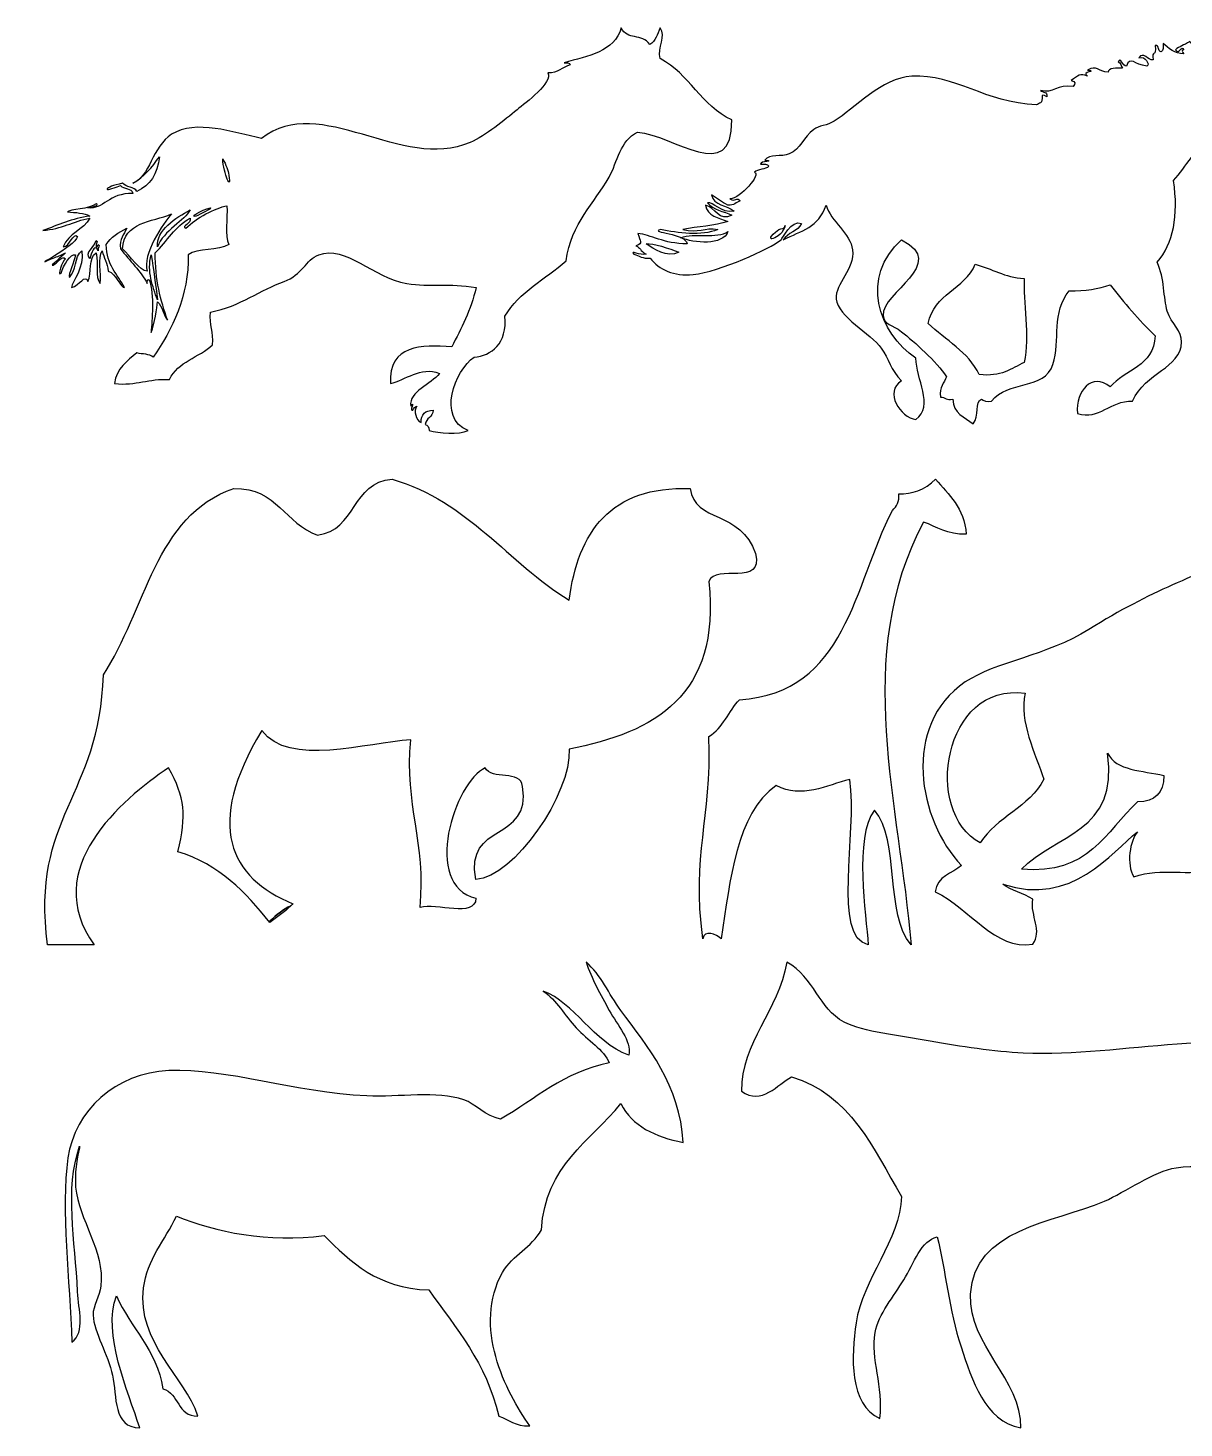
# Model space of a CAD drawing. Header units: centimetres. Extents: x -64 to 65, y -66 to 66.
# Drawn here: x -64.26 to -51.78, y -43.71 to -28.6 of the extents above; entities that cross this region are included whole.
import ezdxf

# ---------------------------------------------------------------- set-up
doc = ezdxf.new("R2010")
doc.units = ezdxf.units.CM
doc.header["$MEASUREMENT"] = 0
doc.layers.add('Layer 1', color=7, linetype='Continuous')

msp = doc.modelspace()

# ---------------------------------------------------------------- linework, layer by layer
at = {"layer": 'Layer 1'}
for points, knots in [([(-60.06275, -32.67948), (-60.08233, -32.68924), (-60.10217, -32.69885), (-60.10688, -32.72361), (-60.10688, -32.72361), (-60.15318, -32.74279), (-60.07489, -32.61137), (-60.12889, -32.67948), (-60.12889, -32.67948), (-60.15318, -32.52263), (-59.90704, -32.44554), (-59.81996, -32.32642), (-59.81996, -32.32642), (-60.02554, -32.24633), (-60.18625, -32.4013), (-60.3495, -32.4368), (-60.3495, -32.4368), (-60.36773, -32.01413), (-60.01271, -32.01537), (-59.68762, -32.03966), (-59.68762, -32.03966), (-59.5824, -31.84334), (-59.48204, -31.64223), (-59.42288, -31.39984), (-59.42288, -31.39984), (-59.71998, -31.3479), (-59.91524, -31.39973), (-60.17303, -31.35571), (-60.17303, -31.35571), (-60.53829, -31.29324), (-60.83232, -30.93714), (-61.12169, -31.04678), (-61.12169, -31.04678), (-61.2652, -31.10126), (-61.30169, -31.26562), (-61.49676, -31.33369), (-61.49676, -31.33369), (-61.7442, -31.41984), (-61.96785, -31.60293), (-62.29104, -31.66453), (-62.29104, -31.66453), (-62.30628, -31.80489), (-62.25363, -31.87728), (-62.26892, -32.01759), (-62.26892, -32.01759), (-62.4115, -32.15449), (-62.64661, -32.19883), (-62.73226, -32.39266), (-62.73226, -32.39266), (-62.95792, -32.3802), (-63.09151, -32.45994), (-63.328, -32.43679), (-63.328, -32.43679), (-63.30546, -32.26812), (-63.18867, -32.19361), (-63.08527, -32.10585), (-63.08527, -32.10585), (-63.02629, -32.12043), (-62.9474, -32.11506), (-62.90879, -32.14993), (-62.90879, -32.14993), (-62.70861, -31.86272), (-62.51837, -31.47974), (-62.53372, -31.0468), (-62.53372, -31.0468), (-62.43093, -30.96576), (-62.20683, -31.00603), (-62.09245, -30.93652), (-62.09245, -30.93652), (-62.13973, -30.83669), (-62.1029, -30.6527), (-62.11457, -30.51737), (-62.11457, -30.51737), (-62.23308, -30.53888), (-62.45244, -30.64982), (-62.55579, -30.75999), (-62.55579, -30.75999), (-62.61744, -30.73168), (-62.48623, -30.71446), (-62.51166, -30.64971), (-62.51166, -30.64971), (-62.67316, -30.73819), (-62.75944, -30.90194), (-62.88668, -31.02468), (-62.88668, -31.02468), (-62.88967, -31.31458), (-62.82845, -31.54009), (-62.75434, -31.75284), (-62.75434, -31.75284), (-62.80136, -31.69688), (-62.80726, -31.59978), (-62.86467, -31.55424), (-62.86467, -31.55424), (-62.86613, -31.61843), (-62.89377, -31.78938), (-62.93082, -31.88523), (-62.93082, -31.88523), (-62.92616, -31.74328), (-62.89206, -31.49058), (-62.95289, -31.31161), (-62.95289, -31.31161), (-62.9658, -31.30799), (-62.98075, -31.3437), (-62.97496, -31.35569), (-62.97496, -31.35569), (-63.03547, -31.22991), (-63.17057, -31.10764), (-63.26177, -30.98062), (-63.26177, -30.98062), (-63.27738, -30.86942), (-63.22214, -30.82901), (-63.19562, -30.75996), (-63.19562, -30.75996), (-63.28243, -30.80555), (-63.36673, -30.8536), (-63.41623, -30.93649), (-63.41623, -30.93649), (-63.41602, -31.15694), (-63.29468, -31.25616), (-63.21769, -31.39983), (-63.21769, -31.39983), (-63.25576, -31.40764), (-63.31294, -31.24574), (-63.39417, -31.22335), (-63.39417, -31.22335), (-63.40192, -31.13551), (-63.44222, -31.0801), (-63.46037, -31.00269), (-63.46037, -31.00269), (-63.51133, -31.07675), (-63.46812, -31.24505), (-63.48244, -31.3557), (-63.48244, -31.3557), (-63.54165, -31.27984), (-63.49165, -31.15861), (-63.52657, -31.02465), (-63.52657, -31.02465), (-63.60952, -31.07421), (-63.57184, -31.24423), (-63.61478, -31.33368), (-63.61478, -31.33368), (-63.6446, -31.24618), (-63.70347, -31.37895), (-63.79131, -31.39983), (-63.79131, -31.39983), (-63.7816, -31.32821), (-63.65008, -31.18843), (-63.68103, -31.00269), (-63.68103, -31.00269), (-63.7603, -31.06304), (-63.74056, -31.22259), (-63.81343, -31.2895), (-63.81343, -31.2895), (-63.82888, -31.25817), (-63.75969, -31.12337), (-63.74718, -31.04677), (-63.74718, -31.04677), (-63.79944, -31.02492), (-63.88132, -31.162), (-63.90159, -31.24537), (-63.90159, -31.24537), (-63.95342, -31.28387), (-63.88934, -31.11033), (-63.85746, -31.09091), (-63.85746, -31.09091), (-63.88775, -31.04093), (-63.94837, -31.14544), (-63.98991, -31.15716), (-63.98991, -31.15716), (-64.04185, -31.17965), (-63.88826, -31.06286), (-63.85746, -31.02466), (-63.85746, -31.02466), (-63.93271, -31.07112), (-63.95104, -31.06244), (-64.01198, -31.09091), (-64.01198, -31.09091), (-64.2609, -31.20733), (-63.75557, -30.96182), (-63.72512, -30.84829), (-63.72512, -30.84829), (-63.77505, -30.79987), (-63.80725, -30.95629), (-63.87958, -30.95852), (-63.87958, -30.95852), (-63.82558, -30.81403), (-63.66291, -30.77813), (-63.59272, -30.6497), (-63.59272, -30.6497), (-63.7724, -30.6833), (-63.8986, -30.77043), (-64.10014, -30.78204), (-64.10014, -30.78204), (-63.93422, -30.72743), (-63.78671, -30.6543), (-63.59272, -30.62763), (-63.59272, -30.62763), (-63.65503, -30.59429), (-63.74501, -30.58871), (-63.83545, -30.5835), (-63.83545, -30.5835), (-63.81854, -30.55548), (-63.5874, -30.5526), (-63.52658, -30.49523), (-63.52658, -30.49523), (-63.46911, -30.51285), (-63.58947, -30.53214), (-63.61479, -30.53936), (-63.61479, -30.53936), (-63.45226, -30.56468), (-63.38421, -30.37333), (-63.12944, -30.38495), (-63.12944, -30.38495), (-63.13796, -30.31994), (-63.23337, -30.3418), (-63.26178, -30.29663), (-63.26178, -30.29663), (-63.47366, -30.38876), (-63.4459, -30.31219), (-63.23971, -30.27456), (-63.23971, -30.27456), (-63.20262, -30.31838), (-63.11316, -30.3098), (-63.0853, -30.36288), (-63.0853, -30.36288), (-62.94478, -30.2974), (-62.86083, -30.1755), (-62.84262, -29.98781), (-62.84262, -29.98781), (-62.92194, -30.09965), (-63.00619, -30.20665), (-63.12943, -30.27457), (-63.12943, -30.27457), (-62.94904, -30.20919), (-62.91797, -29.87407), (-62.71022, -29.74509), (-62.71022, -29.74509), (-62.44759, -29.58211), (-62.04844, -29.72374), (-61.73949, -29.78922), (-61.73949, -29.78922), (-61.10282, -29.29368), (-60.22464, -30.1539), (-59.48913, -29.83335), (-59.48913, -29.83335), (-59.31477, -29.75744), (-59.12006, -29.59229), (-58.98171, -29.48034), (-58.98171, -29.48034), (-58.89072, -29.40681), (-58.58772, -29.1816), (-58.65072, -29.0832), (-58.65072, -29.0832), (-58.53785, -29.08579), (-58.49533, -29.01803), (-58.4081, -28.99499), (-58.4081, -28.99499), (-58.41162, -28.96914), (-58.44832, -28.97639), (-58.47425, -28.97298), (-58.47425, -28.97298), (-58.21623, -28.89995), (-57.93273, -28.85246), (-57.85645, -28.5978), (-57.85645, -28.5978), (-57.79552, -28.73395), (-57.63605, -28.65196), (-57.54758, -28.77433), (-57.54758, -28.77433), (-57.48572, -28.7407), (-57.46707, -28.66363), (-57.4373, -28.5978), (-57.4373, -28.5978), (-57.37105, -28.6872), (-57.46691, -28.80285), (-57.4373, -28.92879), (-57.4373, -28.92879), (-57.12126, -29.09069), (-56.99195, -29.43946), (-56.66509, -29.59072), (-56.66509, -29.59072), (-56.64665, -30.30541), (-57.30393, -29.74672), (-57.67995, -29.72306), (-57.67995, -29.72306), (-57.87318, -29.81371), (-57.89617, -30.04077), (-57.98882, -30.20841), (-57.98882, -30.20841), (-58.14395, -30.48911), (-58.39855, -30.70001), (-58.45211, -31.11297), (-58.45211, -31.11297), (-58.67685, -31.30754), (-58.95678, -31.44669), (-59.11404, -31.70871), (-59.11404, -31.70871), (-59.08158, -31.99846), (-59.2634, -32.14175), (-59.44503, -32.14993), (-59.44503, -32.14993), (-59.65495, -32.29519), (-59.8482, -32.80586), (-59.51118, -32.94421), (-59.51118, -32.94421), (-59.60672, -32.98768), (-59.83204, -32.97138), (-59.93044, -32.94421), (-59.93044, -32.94421), (-59.92936, -32.90648), (-59.94671, -32.88706), (-59.97447, -32.87806), (-59.97447, -32.87806), (-59.96428, -32.80736), (-59.89044, -32.80025), (-59.8862, -32.7236), (-59.8862, -32.7236), (-59.97338, -32.72463), (-60.01751, -32.76882), (-60.0186, -32.856), (-60.0186, -32.856), (-60.07121, -32.83471), (-60.10423, -32.72753), (-60.06275, -32.67948)], [0, 0, 0, 0, 0.01219512, 0.01219512, 0.01219512, 0.01219512, 0.02439024, 0.02439024, 0.02439024, 0.02439024, 0.03658537, 0.03658537, 0.03658537, 0.03658537, 0.04878049, 0.04878049, 0.04878049, 0.04878049, 0.06097561, 0.06097561, 0.06097561, 0.06097561, 0.07317073, 0.07317073, 0.07317073, 0.07317073, 0.08536585, 0.08536585, 0.08536585, 0.08536585, 0.09756098, 0.09756098, 0.09756098, 0.09756098, 0.1097561, 0.1097561, 0.1097561, 0.1097561, 0.12195122, 0.12195122, 0.12195122, 0.12195122, 0.13414634, 0.13414634, 0.13414634, 0.13414634, 0.14634146, 0.14634146, 0.14634146, 0.14634146, 0.15853659, 0.15853659, 0.15853659, 0.15853659, 0.17073171, 0.17073171, 0.17073171, 0.17073171, 0.18292683, 0.18292683, 0.18292683, 0.18292683, 0.19512195, 0.19512195, 0.19512195, 0.19512195, 0.20731707, 0.20731707, 0.20731707, 0.20731707, 0.2195122, 0.2195122, 0.2195122, 0.2195122, 0.23170732, 0.23170732, 0.23170732, 0.23170732, 0.24390244, 0.24390244, 0.24390244, 0.24390244, 0.25609756, 0.25609756, 0.25609756, 0.25609756, 0.26829268, 0.26829268, 0.26829268, 0.26829268, 0.2804878, 0.2804878, 0.2804878, 0.2804878, 0.29268293, 0.29268293, 0.29268293, 0.29268293, 0.30487805, 0.30487805, 0.30487805, 0.30487805, 0.31707317, 0.31707317, 0.31707317, 0.31707317, 0.32926829, 0.32926829, 0.32926829, 0.32926829, 0.34146341, 0.34146341, 0.34146341, 0.34146341, 0.35365854, 0.35365854, 0.35365854, 0.35365854, 0.36585366, 0.36585366, 0.36585366, 0.36585366, 0.37804878, 0.37804878, 0.37804878, 0.37804878, 0.3902439, 0.3902439, 0.3902439, 0.3902439, 0.40243902, 0.40243902, 0.40243902, 0.40243902, 0.41463415, 0.41463415, 0.41463415, 0.41463415, 0.42682927, 0.42682927, 0.42682927, 0.42682927, 0.43902439, 0.43902439, 0.43902439, 0.43902439, 0.45121951, 0.45121951, 0.45121951, 0.45121951, 0.46341463, 0.46341463, 0.46341463, 0.46341463, 0.47560976, 0.47560976, 0.47560976, 0.47560976, 0.48780488, 0.48780488, 0.48780488, 0.48780488, 0.5, 0.5, 0.5, 0.5, 0.51219512, 0.51219512, 0.51219512, 0.51219512, 0.52439024, 0.52439024, 0.52439024, 0.52439024, 0.53658537, 0.53658537, 0.53658537, 0.53658537, 0.54878049, 0.54878049, 0.54878049, 0.54878049, 0.56097561, 0.56097561, 0.56097561, 0.56097561, 0.57317073, 0.57317073, 0.57317073, 0.57317073, 0.58536585, 0.58536585, 0.58536585, 0.58536585, 0.59756098, 0.59756098, 0.59756098, 0.59756098, 0.6097561, 0.6097561, 0.6097561, 0.6097561, 0.62195122, 0.62195122, 0.62195122, 0.62195122, 0.63414634, 0.63414634, 0.63414634, 0.63414634, 0.64634146, 0.64634146, 0.64634146, 0.64634146, 0.65853659, 0.65853659, 0.65853659, 0.65853659, 0.67073171, 0.67073171, 0.67073171, 0.67073171, 0.68292683, 0.68292683, 0.68292683, 0.68292683, 0.69512195, 0.69512195, 0.69512195, 0.69512195, 0.70731707, 0.70731707, 0.70731707, 0.70731707, 0.7195122, 0.7195122, 0.7195122, 0.7195122, 0.73170732, 0.73170732, 0.73170732, 0.73170732, 0.74390244, 0.74390244, 0.74390244, 0.74390244, 0.75609756, 0.75609756, 0.75609756, 0.75609756, 0.76829268, 0.76829268, 0.76829268, 0.76829268, 0.7804878, 0.7804878, 0.7804878, 0.7804878, 0.79268293, 0.79268293, 0.79268293, 0.79268293, 0.80487805, 0.80487805, 0.80487805, 0.80487805, 0.81707317, 0.81707317, 0.81707317, 0.81707317, 0.82926829, 0.82926829, 0.82926829, 0.82926829, 0.84146341, 0.84146341, 0.84146341, 0.84146341, 0.85365854, 0.85365854, 0.85365854, 0.85365854, 0.86585366, 0.86585366, 0.86585366, 0.86585366, 0.87804878, 0.87804878, 0.87804878, 0.87804878, 0.8902439, 0.8902439, 0.8902439, 0.8902439, 0.90243902, 0.90243902, 0.90243902, 0.90243902, 0.91463415, 0.91463415, 0.91463415, 0.91463415, 0.92682927, 0.92682927, 0.92682927, 0.92682927, 0.93902439, 0.93902439, 0.93902439, 0.93902439, 0.95121951, 0.95121951, 0.95121951, 0.95121951, 0.96341463, 0.96341463, 0.96341463, 0.96341463, 0.97560976, 0.97560976, 0.97560976, 0.97560976, 1, 1, 1, 1]), ([(-50.90351, -28.8761), (-50.79268, -28.86189), (-50.7936, -28.73579), (-50.68285, -28.72164), (-50.68285, -28.72164), (-50.80001, -28.9762), (-50.84647, -29.21366), (-50.63866, -29.40559), (-50.63866, -29.40559), (-50.82339, -29.81585), (-50.15736, -30.54086), (-50.88144, -30.4866), (-50.88144, -30.4866), (-50.94499, -30.13105), (-51.29779, -30.06467), (-51.45506, -29.8027), (-51.45506, -29.8027), (-51.67215, -29.87975), (-51.75147, -30.09467), (-51.89639, -30.24397), (-51.89639, -30.24397), (-51.83789, -30.6255), (-51.89867, -30.92371), (-52.07281, -31.12641), (-52.07281, -31.12641), (-51.98801, -31.30424), (-52.00796, -31.5095), (-51.96253, -31.65595), (-51.96253, -31.65595), (-51.92073, -31.79089), (-51.8027, -31.87061), (-51.80807, -31.98694), (-51.80807, -31.98694), (-51.82183, -32.28026), (-52.19664, -32.30661), (-52.3375, -32.6267), (-52.3375, -32.6267), (-52.58203, -32.61596), (-52.69463, -32.83554), (-52.93329, -32.7591), (-52.93329, -32.7591), (-52.9534, -32.5123), (-52.77618, -32.31092), (-52.58023, -32.47229), (-52.58023, -32.47229), (-52.42116, -32.28563), (-52.10776, -32.25345), (-52.09483, -31.92074), (-52.09483, -31.92074), (-52.27067, -31.75088), (-52.42778, -31.56236), (-52.58023, -31.36919), (-52.58023, -31.36919), (-52.70564, -31.41285), (-52.84719, -31.4405), (-53.0215, -31.43534), (-53.0215, -31.43534), (-53.21359, -31.66722), (-53.11535, -31.96456), (-53.19798, -32.22957), (-53.19798, -32.22957), (-53.28572, -32.51101), (-53.68902, -32.39602), (-53.85991, -32.62671), (-53.85991, -32.62671), (-53.91103, -32.63375), (-53.94455, -32.62319), (-53.97019, -32.6047), (-53.97019, -32.6047), (-54.03975, -32.63039), (-53.99236, -32.78959), (-54.05846, -32.86944), (-54.05846, -32.86944), (-54.15302, -32.80216), (-54.27198, -32.75937), (-54.27907, -32.6047), (-54.27907, -32.6047), (-54.34651, -32.62063), (-54.35948, -32.5821), (-54.41141, -32.58263), (-54.41141, -32.58263), (-54.42702, -32.47137), (-54.37183, -32.43097), (-54.34532, -32.36191), (-54.34532, -32.36191), (-54.45219, -32.1984), (-54.69356, -31.98776), (-54.83062, -31.87656), (-54.83062, -31.87656), (-54.93114, -31.79502), (-55.0199, -31.80835), (-55.02922, -31.70003), (-55.02922, -31.70003), (-55.05057, -31.45339), (-54.31913, -31.14663), (-54.83062, -30.88379), (-54.83062, -30.88379), (-55.28171, -31.28408), (-55.08367, -31.88926), (-54.67621, -32.16334), (-54.67621, -32.16334), (-54.67642, -32.38152), (-54.47626, -32.6752), (-54.67621, -32.82522), (-54.67621, -32.82522), (-54.84417, -32.8013), (-55.02472, -32.52545), (-54.83062, -32.40607), (-54.83062, -32.40607), (-54.9546, -32.28971), (-54.96725, -32.16842), (-55.05128, -32.05306), (-55.05128, -32.05306), (-55.16198, -31.90119), (-55.52049, -31.71251), (-55.53668, -31.52363), (-55.53668, -31.52363), (-55.55078, -31.35811), (-55.33348, -31.202), (-55.36015, -30.99404), (-55.36015, -30.99404), (-55.38309, -30.81492), (-55.59367, -30.68972), (-55.64696, -30.50864), (-55.64696, -30.50864), (-55.7279, -30.75499), (-55.90757, -30.78362), (-56.11025, -30.88377), (-56.11025, -30.88377), (-56.06255, -30.80641), (-55.94772, -30.79622), (-55.91171, -30.70729), (-55.91171, -30.70729), (-56.02373, -30.66755), (-56.11406, -30.86882), (-56.13237, -30.88377), (-56.13237, -30.88377), (-56.25117, -30.98061), (-56.79346, -31.22815), (-57.08103, -31.25879), (-57.08103, -31.25879), (-57.29042, -31.28112), (-57.44896, -31.20608), (-57.54437, -31.08226), (-57.54437, -31.08226), (-57.6252, -31.08959), (-57.66695, -31.05781), (-57.72085, -31.03823), (-57.72085, -31.03823), (-57.77258, -30.98944), (-57.64748, -31.05998), (-57.58845, -31.03823), (-57.58845, -31.03823), (-57.6605, -31.00325), (-57.64658, -30.96624), (-57.69883, -30.94991), (-57.69883, -30.94991), (-57.61083, -30.91739), (-57.65795, -30.90247), (-57.67671, -30.81751), (-57.67671, -30.81751), (-57.54302, -30.82701), (-57.39818, -30.92832), (-57.14717, -30.92784), (-57.14717, -30.92784), (-57.15101, -30.81497), (-57.56503, -30.80579), (-57.43403, -30.77343), (-57.43403, -30.77343), (-57.24713, -30.8092), (-56.98847, -30.84706), (-56.81628, -30.77343), (-56.81628, -30.77343), (-56.95595, -30.74541), (-57.02572, -30.8159), (-57.1913, -30.77343), (-57.1913, -30.77343), (-57.03303, -30.74057), (-56.848, -30.7343), (-56.7059, -30.68516), (-56.7059, -30.68516), (-56.80853, -30.64801), (-56.92826, -30.62806), (-56.94868, -30.50863), (-56.94868, -30.50863), (-56.83901, -30.53194), (-56.80424, -30.69574), (-56.66187, -30.61896), (-56.66187, -30.61896), (-56.75278, -30.57747), (-56.86703, -30.55932), (-56.92656, -30.48656), (-56.92656, -30.48656), (-56.86573, -30.4633), (-56.78077, -30.60496), (-56.63975, -30.57488), (-56.63975, -30.57488), (-56.7142, -30.5095), (-56.86036, -30.51596), (-56.88248, -30.39835), (-56.88248, -30.39835), (-56.82202, -30.43354), (-56.7736, -30.48071), (-56.7059, -30.50863), (-56.7059, -30.50863), (-56.63661, -30.51927), (-56.6197, -30.47725), (-56.57356, -30.4645), (-56.57356, -30.4645), (-56.60669, -30.41717), (-56.62756, -30.48038), (-56.68384, -30.44243), (-56.68384, -30.44243), (-56.57015, -30.44042), (-56.34015, -30.16967), (-56.41915, -30.15562), (-56.41915, -30.15562), (-56.38288, -30.11842), (-56.29948, -30.12829), (-56.26469, -30.08947), (-56.26469, -30.08947), (-56.27157, -30.05955), (-56.31999, -30.07113), (-56.35296, -30.0674), (-56.35296, -30.0674), (-56.35735, -30.03081), (-56.18812, -30.04338), (-56.30883, -30.02321), (-56.30883, -30.02321), (-56.25819, -29.95603), (-56.12823, -29.99138), (-56.04409, -29.95706), (-56.04409, -29.95706), (-55.91918, -29.9061), (-55.89217, -29.77526), (-55.77929, -29.69226), (-55.77929, -29.69226), (-55.7236, -29.65128), (-55.63403, -29.65117), (-55.55873, -29.60405), (-55.55873, -29.60405), (-55.34219, -29.46856), (-55.04263, -29.13603), (-54.72032, -29.1187), (-54.72032, -29.1187), (-54.24902, -29.09338), (-53.93427, -29.40654), (-53.37452, -29.42757), (-53.37452, -29.42757), (-53.35663, -29.42334), (-53.35256, -29.4054), (-53.33039, -29.4055), (-53.33039, -29.4055), (-53.29168, -29.38148), (-53.34992, -29.28366), (-53.2643, -29.33935), (-53.2643, -29.33935), (-53.24906, -29.27998), (-53.30983, -29.29662), (-53.33039, -29.2731), (-53.33039, -29.2731), (-53.19852, -29.31181), (-53.15169, -29.20203), (-52.97738, -29.22897), (-52.97738, -29.22897), (-52.95267, -29.19725), (-52.95362, -29.17518), (-52.99945, -29.16282), (-52.99945, -29.16282), (-52.92669, -29.11678), (-52.9055, -29.07797), (-52.82292, -29.11869), (-52.82292, -29.11869), (-52.91058, -29.06522), (-52.69904, -29.06961), (-52.82292, -29.05249), (-52.82292, -29.05249), (-52.72587, -28.99465), (-52.70933, -29.06908), (-52.60236, -29.07456), (-52.60236, -29.07456), (-52.60474, -29.02892), (-52.50113, -29.02815), (-52.44795, -29.03048), (-52.44795, -29.03048), (-52.46681, -29.01265), (-52.46097, -28.97002), (-52.49198, -28.96423), (-52.49198, -28.96423), (-52.47208, -28.90454), (-52.44264, -29.01471), (-52.40371, -29.00842), (-52.40371, -29.00842), (-52.36267, -28.89499), (-52.31865, -28.99503), (-52.1831, -29.00842), (-52.1831, -29.00842), (-52.14558, -28.99747), (-52.198, -28.89298), (-52.27137, -28.9201), (-52.27137, -28.9201), (-52.22372, -28.84588), (-52.17009, -28.94915), (-52.11696, -28.94217), (-52.11696, -28.94217), (-52.13376, -28.81991), (-52.075, -28.92616), (-52.09484, -28.78771), (-52.09484, -28.78771), (-52.04404, -28.78094), (-52.07034, -28.85153), (-52.02869, -28.85396), (-52.02869, -28.85396), (-51.99871, -28.84708), (-52.01041, -28.79866), (-52.00662, -28.76564), (-52.00662, -28.76564), (-51.95365, -28.80924), (-51.87981, -28.88102), (-51.78596, -28.87602), (-51.78596, -28.87602), (-51.79961, -28.85633), (-51.81274, -28.83654), (-51.78596, -28.83189), (-51.78596, -28.83189), (-51.80596, -28.77164), (-51.8353, -28.89896), (-51.87423, -28.83189), (-51.87423, -28.83189), (-51.83475, -28.7972), (-51.78499, -28.78662), (-51.71977, -28.74357), (-51.71977, -28.74357), (-51.68929, -28.77924), (-51.65735, -28.81345), (-51.6315, -28.85395), (-51.6315, -28.85395), (-51.56908, -28.84538), (-51.71397, -28.74997), (-51.6315, -28.72155), (-51.6315, -28.72155), (-51.58022, -28.69178), (-51.51852, -28.80413), (-51.45508, -28.83188), (-51.45508, -28.83188), (-51.40677, -28.8169), (-51.49688, -28.75856), (-51.52133, -28.74356), (-51.52133, -28.74356), (-51.49487, -28.69758), (-51.44574, -28.81344), (-51.38888, -28.80976), (-51.38888, -28.80976), (-51.34252, -28.80367), (-51.42097, -28.75089), (-51.36687, -28.72155), (-51.36687, -28.72155), (-51.328, -28.7415), (-51.33028, -28.80272), (-51.2786, -28.80976), (-51.2786, -28.80976), (-51.26206, -28.74192), (-51.33916, -28.76737), (-51.32263, -28.69948), (-51.32263, -28.69948), (-51.27606, -28.71906), (-51.25741, -28.76666), (-51.19029, -28.76563), (-51.19029, -28.76563), (-51.32332, -28.60588), (-51.01812, -28.87371), (-50.90351, -28.8761)], [0, 0, 0, 0, 0.0106383, 0.0106383, 0.0106383, 0.0106383, 0.0212766, 0.0212766, 0.0212766, 0.0212766, 0.03191489, 0.03191489, 0.03191489, 0.03191489, 0.04255319, 0.04255319, 0.04255319, 0.04255319, 0.05319149, 0.05319149, 0.05319149, 0.05319149, 0.06382979, 0.06382979, 0.06382979, 0.06382979, 0.07446809, 0.07446809, 0.07446809, 0.07446809, 0.08510638, 0.08510638, 0.08510638, 0.08510638, 0.09574468, 0.09574468, 0.09574468, 0.09574468, 0.10638298, 0.10638298, 0.10638298, 0.10638298, 0.11702128, 0.11702128, 0.11702128, 0.11702128, 0.12765957, 0.12765957, 0.12765957, 0.12765957, 0.13829787, 0.13829787, 0.13829787, 0.13829787, 0.14893617, 0.14893617, 0.14893617, 0.14893617, 0.15957447, 0.15957447, 0.15957447, 0.15957447, 0.17021277, 0.17021277, 0.17021277, 0.17021277, 0.18085106, 0.18085106, 0.18085106, 0.18085106, 0.19148936, 0.19148936, 0.19148936, 0.19148936, 0.20212766, 0.20212766, 0.20212766, 0.20212766, 0.21276596, 0.21276596, 0.21276596, 0.21276596, 0.22340426, 0.22340426, 0.22340426, 0.22340426, 0.23404255, 0.23404255, 0.23404255, 0.23404255, 0.24468085, 0.24468085, 0.24468085, 0.24468085, 0.25531915, 0.25531915, 0.25531915, 0.25531915, 0.26595745, 0.26595745, 0.26595745, 0.26595745, 0.27659574, 0.27659574, 0.27659574, 0.27659574, 0.28723404, 0.28723404, 0.28723404, 0.28723404, 0.29787234, 0.29787234, 0.29787234, 0.29787234, 0.30851064, 0.30851064, 0.30851064, 0.30851064, 0.31914894, 0.31914894, 0.31914894, 0.31914894, 0.32978723, 0.32978723, 0.32978723, 0.32978723, 0.34042553, 0.34042553, 0.34042553, 0.34042553, 0.35106383, 0.35106383, 0.35106383, 0.35106383, 0.36170213, 0.36170213, 0.36170213, 0.36170213, 0.37234043, 0.37234043, 0.37234043, 0.37234043, 0.38297872, 0.38297872, 0.38297872, 0.38297872, 0.39361702, 0.39361702, 0.39361702, 0.39361702, 0.40425532, 0.40425532, 0.40425532, 0.40425532, 0.41489362, 0.41489362, 0.41489362, 0.41489362, 0.42553191, 0.42553191, 0.42553191, 0.42553191, 0.43617021, 0.43617021, 0.43617021, 0.43617021, 0.44680851, 0.44680851, 0.44680851, 0.44680851, 0.45744681, 0.45744681, 0.45744681, 0.45744681, 0.46808511, 0.46808511, 0.46808511, 0.46808511, 0.4787234, 0.4787234, 0.4787234, 0.4787234, 0.4893617, 0.4893617, 0.4893617, 0.4893617, 0.5, 0.5, 0.5, 0.5, 0.5106383, 0.5106383, 0.5106383, 0.5106383, 0.5212766, 0.5212766, 0.5212766, 0.5212766, 0.53191489, 0.53191489, 0.53191489, 0.53191489, 0.54255319, 0.54255319, 0.54255319, 0.54255319, 0.55319149, 0.55319149, 0.55319149, 0.55319149, 0.56382979, 0.56382979, 0.56382979, 0.56382979, 0.57446809, 0.57446809, 0.57446809, 0.57446809, 0.58510638, 0.58510638, 0.58510638, 0.58510638, 0.59574468, 0.59574468, 0.59574468, 0.59574468, 0.60638298, 0.60638298, 0.60638298, 0.60638298, 0.61702128, 0.61702128, 0.61702128, 0.61702128, 0.62765957, 0.62765957, 0.62765957, 0.62765957, 0.63829787, 0.63829787, 0.63829787, 0.63829787, 0.64893617, 0.64893617, 0.64893617, 0.64893617, 0.65957447, 0.65957447, 0.65957447, 0.65957447, 0.67021277, 0.67021277, 0.67021277, 0.67021277, 0.68085106, 0.68085106, 0.68085106, 0.68085106, 0.69148936, 0.69148936, 0.69148936, 0.69148936, 0.70212766, 0.70212766, 0.70212766, 0.70212766, 0.71276596, 0.71276596, 0.71276596, 0.71276596, 0.72340426, 0.72340426, 0.72340426, 0.72340426, 0.73404255, 0.73404255, 0.73404255, 0.73404255, 0.74468085, 0.74468085, 0.74468085, 0.74468085, 0.75531915, 0.75531915, 0.75531915, 0.75531915, 0.76595745, 0.76595745, 0.76595745, 0.76595745, 0.77659574, 0.77659574, 0.77659574, 0.77659574, 0.78723404, 0.78723404, 0.78723404, 0.78723404, 0.79787234, 0.79787234, 0.79787234, 0.79787234, 0.80851064, 0.80851064, 0.80851064, 0.80851064, 0.81914894, 0.81914894, 0.81914894, 0.81914894, 0.82978723, 0.82978723, 0.82978723, 0.82978723, 0.84042553, 0.84042553, 0.84042553, 0.84042553, 0.85106383, 0.85106383, 0.85106383, 0.85106383, 0.86170213, 0.86170213, 0.86170213, 0.86170213, 0.87234043, 0.87234043, 0.87234043, 0.87234043, 0.88297872, 0.88297872, 0.88297872, 0.88297872, 0.89361702, 0.89361702, 0.89361702, 0.89361702, 0.90425532, 0.90425532, 0.90425532, 0.90425532, 0.91489362, 0.91489362, 0.91489362, 0.91489362, 0.92553191, 0.92553191, 0.92553191, 0.92553191, 0.93617021, 0.93617021, 0.93617021, 0.93617021, 0.94680851, 0.94680851, 0.94680851, 0.94680851, 0.95744681, 0.95744681, 0.95744681, 0.95744681, 0.96808511, 0.96808511, 0.96808511, 0.96808511, 0.9787234, 0.9787234, 0.9787234, 0.9787234, 1, 1, 1, 1]), ([(-62.09244, -30.18644), (-62.10096, -30.13286), (-62.12189, -30.07741), (-62.15859, -30.00996), (-62.15859, -30.00996), (-62.15145, -30.16763), (-62.06186, -30.37803), (-62.09244, -30.18644)], [0, 0, 0, 0, 0.33333333, 0.33333333, 0.33333333, 0.33333333, 1, 1, 1, 1]), ([(-62.71017, -30.6056), (-62.92557, -30.69175), (-63.22796, -30.69088), (-63.23965, -30.98067), (-63.23965, -30.98067), (-63.16197, -31.05777), (-63.05195, -31.21906), (-62.97491, -31.2234), (-62.97491, -31.2234), (-63.02944, -31.04563), (-62.80378, -30.70291), (-62.71017, -30.6056)], [0, 0, 0, 0, 0.25, 0.25, 0.25, 0.25, 0.5, 0.5, 0.5, 0.5, 1, 1, 1, 1]), ([(-62.86463, -30.95855), (-62.7987, -30.78895), (-62.5648, -30.67034), (-62.51162, -30.56141), (-62.51162, -30.56141), (-62.66363, -30.64502), (-62.87834, -30.78284), (-62.86463, -30.95855)], [0, 0, 0, 0, 0.33333333, 0.33333333, 0.33333333, 0.33333333, 1, 1, 1, 1]), ([(-62.4455, -30.62766), (-62.41087, -30.61573), (-62.26484, -30.54006), (-62.29104, -30.53939), (-62.29104, -30.53939), (-62.39314, -30.55625), (-62.52668, -30.65563), (-62.4455, -30.62766)], [0, 0, 0, 0, 0.33333333, 0.33333333, 0.33333333, 0.33333333, 1, 1, 1, 1]), ([(-56.70584, -30.79552), (-56.81927, -30.87339), (-57.07657, -30.80724), (-57.21336, -30.86172), (-57.21336, -30.86172), (-57.07573, -30.92088), (-56.75844, -30.94797), (-56.70584, -30.79552)], [0, 0, 0, 0, 0.33333333, 0.33333333, 0.33333333, 0.33333333, 1, 1, 1, 1]), ([(-56.15435, -30.77345), (-56.37848, -30.9386), (-56.11765, -30.88098), (-56.0881, -30.72932), (-56.0881, -30.72932), (-56.0868, -30.77117), (-56.13038, -30.75578), (-56.15435, -30.77345)], [0, 0, 0, 0, 0.33333333, 0.33333333, 0.33333333, 0.33333333, 1, 1, 1, 1]), ([(-63.59266, -31.09095), (-63.57559, -31.0298), (-63.54657, -30.91431), (-63.50445, -31.00274), (-63.50445, -31.00274), (-63.51313, -30.9648), (-63.47169, -30.94615), (-63.50445, -30.93654), (-63.50445, -30.93654), (-63.50569, -30.95003), (-63.50776, -30.96263), (-63.52652, -30.95855), (-63.52652, -30.95855), (-63.5352, -30.92061), (-63.49376, -30.90206), (-63.52652, -30.8924), (-63.52652, -30.8924), (-63.53535, -30.95813), (-63.6588, -31.02335), (-63.59266, -31.09095)], [0, 0, 0, 0, 0.16666667, 0.16666667, 0.16666667, 0.16666667, 0.33333333, 0.33333333, 0.33333333, 0.33333333, 0.5, 0.5, 0.5, 0.5, 0.66666667, 0.66666667, 0.66666667, 0.66666667, 1, 1, 1, 1]), ([(-57.23538, -31.01613), (-57.33433, -30.98218), (-57.51475, -30.91366), (-57.58839, -30.92786), (-57.58839, -30.92786), (-57.50827, -30.98057), (-57.36291, -31.08418), (-57.23538, -31.01613)], [0, 0, 0, 0, 0.33333333, 0.33333333, 0.33333333, 0.33333333, 1, 1, 1, 1]), ([(-62.86463, -31.53222), (-62.88349, -31.36723), (-62.90411, -31.20403), (-62.93078, -31.04682), (-62.93078, -31.04682), (-62.98152, -31.22835), (-62.91202, -31.38607), (-62.86463, -31.53222)], [0, 0, 0, 0, 0.33333333, 0.33333333, 0.33333333, 0.33333333, 1, 1, 1, 1]), ([(-54.03633, -31.14847), (-54.14851, -31.41874), (-54.48271, -31.4669), (-54.5438, -31.78834), (-54.5438, -31.78834), (-54.35507, -31.96736), (-54.11229, -32.09224), (-53.99225, -32.33989), (-53.99225, -32.33989), (-53.75928, -32.3669), (-53.64617, -32.27411), (-53.50685, -32.20749), (-53.50685, -32.20749), (-53.44401, -31.93092), (-53.52479, -31.53751), (-53.50685, -31.30293), (-53.50685, -31.30293), (-53.72198, -31.29005), (-53.85475, -31.19488), (-54.03633, -31.14847)], [0, 0, 0, 0, 0.16666667, 0.16666667, 0.16666667, 0.16666667, 0.33333333, 0.33333333, 0.33333333, 0.33333333, 0.5, 0.5, 0.5, 0.5, 0.66666667, 0.66666667, 0.66666667, 0.66666667, 1, 1, 1, 1]), ([(-56.40885, -34.27209), (-56.5626, -33.80002), (-57.06597, -33.94118), (-57.11264, -33.5683), (-57.11264, -33.5683), (-57.97621, -33.54264), (-58.32142, -34.03521), (-58.41968, -34.77483), (-58.41968, -34.77483), (-59.08384, -34.36652), (-59.5023, -33.71253), (-60.33, -33.46779), (-60.33, -33.46779), (-60.76527, -33.50168), (-60.71664, -34.01955), (-61.13433, -34.07101), (-61.13433, -34.07101), (-61.48713, -33.95465), (-61.56438, -33.56269), (-62.03921, -33.56833), (-62.03921, -33.56833), (-62.8894, -33.85763), (-62.99282, -34.89371), (-63.44682, -35.57919), (-63.44682, -35.57919), (-63.48799, -36.90742), (-64.23091, -37.102), (-64.05007, -38.49487), (-64.05007, -38.49487), (-63.88251, -38.49487), (-63.71495, -38.49487), (-63.54736, -38.49487), (-63.54736, -38.49487), (-64.13508, -37.68001), (-63.25838, -36.93086), (-62.74303, -36.58455), (-62.74303, -36.58455), (-62.56407, -36.9065), (-62.54798, -37.09192), (-62.64249, -37.48945), (-62.64249, -37.48945), (-62.19505, -37.62719), (-61.91277, -37.93003), (-61.65025, -38.25277), (-61.65025, -38.25277), (-61.57233, -38.19911), (-61.4965, -38.1412), (-61.42498, -38.07478), (-61.42498, -38.07478), (-61.50478, -38.11418), (-61.57772, -38.16656), (-61.65054, -38.23938), (-61.65054, -38.23938), (-61.57773, -38.16657), (-61.50475, -38.11421), (-61.42498, -38.07478), (-61.42498, -38.07478), (-61.41702, -38.06745), (-61.40921, -38.05996), (-61.40141, -38.0524), (-61.40141, -38.0524), (-62.08277, -37.76911), (-62.3583, -37.20682), (-61.73756, -36.18238), (-61.73756, -36.18238), (-61.44956, -36.57981), (-60.6016, -36.3106), (-60.12895, -36.28295), (-60.12895, -36.28295), (-60.19846, -36.98923), (-59.95882, -37.38639), (-60.02838, -38.0927), (-60.02838, -38.0927), (-59.85164, -38.03484), (-59.43767, -38.2142), (-59.42516, -37.99213), (-59.42516, -37.99213), (-60.015, -37.85296), (-59.6558, -36.73195), (-59.32459, -36.58452), (-59.32459, -36.58452), (-59.26289, -36.72393), (-58.93753, -36.59965), (-58.9224, -36.78566), (-58.9224, -36.78566), (-58.82014, -37.39063), (-59.55362, -37.15986), (-59.42516, -37.79105), (-59.42516, -37.79105), (-59.02043, -37.77076), (-58.39069, -36.86075), (-58.41969, -36.38349), (-58.41969, -36.38349), (-57.49608, -36.20114), (-56.78274, -35.80855), (-56.91156, -34.57371), (-56.91156, -34.57371), (-56.84285, -34.37435), (-56.31259, -34.6365), (-56.40885, -34.27209)], [0, 0, 0, 0, 0.03846154, 0.03846154, 0.03846154, 0.03846154, 0.07692308, 0.07692308, 0.07692308, 0.07692308, 0.11538462, 0.11538462, 0.11538462, 0.11538462, 0.15384615, 0.15384615, 0.15384615, 0.15384615, 0.19230769, 0.19230769, 0.19230769, 0.19230769, 0.23076923, 0.23076923, 0.23076923, 0.23076923, 0.26923077, 0.26923077, 0.26923077, 0.26923077, 0.30769231, 0.30769231, 0.30769231, 0.30769231, 0.34615385, 0.34615385, 0.34615385, 0.34615385, 0.38461538, 0.38461538, 0.38461538, 0.38461538, 0.42307692, 0.42307692, 0.42307692, 0.42307692, 0.46153846, 0.46153846, 0.46153846, 0.46153846, 0.5, 0.5, 0.5, 0.5, 0.53846154, 0.53846154, 0.53846154, 0.53846154, 0.57692308, 0.57692308, 0.57692308, 0.57692308, 0.61538462, 0.61538462, 0.61538462, 0.61538462, 0.65384615, 0.65384615, 0.65384615, 0.65384615, 0.69230769, 0.69230769, 0.69230769, 0.69230769, 0.73076923, 0.73076923, 0.73076923, 0.73076923, 0.76923077, 0.76923077, 0.76923077, 0.76923077, 0.80769231, 0.80769231, 0.80769231, 0.80769231, 0.84615385, 0.84615385, 0.84615385, 0.84615385, 0.88461538, 0.88461538, 0.88461538, 0.88461538, 0.92307692, 0.92307692, 0.92307692, 0.92307692, 1, 1, 1, 1]), ([(-54.92999, -33.80502), (-55.34935, -34.61711), (-55.42201, -35.7759), (-56.58033, -35.84903), (-56.58033, -35.84903), (-56.69841, -35.97352), (-56.75924, -36.15521), (-56.91106, -36.24591), (-56.91106, -36.24591), (-56.87886, -37.17073), (-57.09926, -37.49824), (-56.97721, -38.42872), (-56.97721, -38.42872), (-56.95996, -38.3258), (-56.83217, -38.38287), (-56.77877, -38.42872), (-56.77877, -38.42872), (-56.67603, -37.78184), (-56.62285, -37.08535), (-56.18351, -36.77507), (-56.18351, -36.77507), (-55.91041, -36.92096), (-55.64085, -36.77316), (-55.38976, -36.70892), (-55.38976, -36.70892), (-55.30295, -37.29524), (-55.58473, -38.41207), (-55.19127, -38.49486), (-55.19127, -38.49486), (-55.21199, -38.17757), (-55.34822, -37.33276), (-55.12518, -37.03965), (-55.12518, -37.03965), (-54.84173, -37.37363), (-55.01562, -38.16487), (-54.72825, -38.49486), (-54.72825, -38.49486), (-54.85528, -36.9806), (-55.36433, -35.38048), (-54.59601, -33.9308), (-54.59601, -33.9308), (-54.44898, -33.98221), (-54.33804, -34.06976), (-54.13294, -34.06309), (-54.13294, -34.06309), (-54.15315, -33.77461), (-54.32415, -33.63693), (-54.46367, -33.46778), (-54.46367, -33.46778), (-54.57958, -33.5851), (-54.72442, -33.63367), (-54.86205, -33.62513), (-54.86205, -33.62513), (-54.85257, -33.70858), (-54.88276, -33.76306), (-54.92999, -33.80502)], [0, 0, 0, 0, 0.06666667, 0.06666667, 0.06666667, 0.06666667, 0.13333333, 0.13333333, 0.13333333, 0.13333333, 0.2, 0.2, 0.2, 0.2, 0.26666667, 0.26666667, 0.26666667, 0.26666667, 0.33333333, 0.33333333, 0.33333333, 0.33333333, 0.4, 0.4, 0.4, 0.4, 0.46666667, 0.46666667, 0.46666667, 0.46666667, 0.53333333, 0.53333333, 0.53333333, 0.53333333, 0.6, 0.6, 0.6, 0.6, 0.66666667, 0.66666667, 0.66666667, 0.66666667, 0.73333333, 0.73333333, 0.73333333, 0.73333333, 0.8, 0.8, 0.8, 0.8, 0.86666667, 0.86666667, 0.86666667, 0.86666667, 1, 1, 1, 1]), ([(-49.73701, -33.87847), (-49.85173, -34.18181), (-49.72791, -34.55514), (-50.06046, -34.68706), (-50.06046, -34.68706), (-49.8372, -35.63625), (-49.76114, -36.73261), (-49.21146, -37.35538), (-49.21146, -37.35538), (-48.9232, -37.45793), (-48.52923, -37.45478), (-48.4837, -37.80012), (-48.4837, -37.80012), (-48.63036, -38.10196), (-48.9414, -37.8288), (-49.17101, -37.75969), (-49.17101, -37.75969), (-49.28698, -37.83951), (-48.96781, -37.82279), (-49.04972, -38.00226), (-49.04972, -38.00226), (-49.2462, -38.09039), (-49.42024, -37.84393), (-49.57531, -37.75969), (-49.57531, -37.75969), (-49.72327, -36.88342), (-50.57493, -36.71091), (-50.58604, -35.69782), (-50.58604, -35.69782), (-50.74201, -35.70354), (-50.77286, -35.83442), (-50.9499, -35.81908), (-50.9499, -35.81908), (-50.75493, -36.47313), (-50.57194, -37.13919), (-49.85828, -37.27453), (-49.85828, -37.27453), (-49.79343, -37.42413), (-49.79936, -37.69755), (-49.89873, -37.80012), (-49.89873, -37.80012), (-50.52169, -37.61451), (-50.88957, -37.1738), (-51.19244, -36.66813), (-51.19244, -36.66813), (-51.44276, -36.78164), (-51.55124, -37.03701), (-51.67758, -37.27453), (-51.67758, -37.27453), (-51.31248, -37.16613), (-50.92958, -37.31308), (-51.07115, -37.67881), (-51.07115, -37.67881), (-51.2902, -37.65529), (-51.31547, -37.43801), (-51.63717, -37.51712), (-51.63717, -37.51712), (-51.60788, -37.60912), (-51.40664, -37.52916), (-51.435, -37.67881), (-51.435, -37.67881), (-51.74319, -37.76049), (-52.01438, -37.65664), (-52.32445, -37.75969), (-52.32445, -37.75969), (-52.40925, -37.63536), (-52.36501, -37.36051), (-52.284, -37.27452), (-52.284, -37.27452), (-52.56456, -37.49315), (-52.98769, -38.0879), (-53.73947, -37.84057), (-53.73947, -37.84057), (-53.64851, -37.91135), (-53.51209, -37.93664), (-53.41602, -38.00226), (-53.41602, -38.00226), (-53.44187, -38.184), (-53.30564, -38.34749), (-53.41602, -38.4874), (-53.41602, -38.4874), (-53.82456, -38.55831), (-54.08626, -38.10651), (-54.46718, -37.92138), (-54.46718, -37.92138), (-54.44884, -37.75107), (-54.28372, -37.72752), (-54.18421, -37.63841), (-54.18421, -37.63841), (-54.64924, -37.15002), (-54.84046, -36.12978), (-54.14381, -35.6574), (-54.14381, -35.6574), (-53.82348, -35.44018), (-53.26076, -35.37546), (-52.80962, -35.09138), (-52.80962, -35.09138), (-52.12419, -34.65982), (-51.66643, -34.52171), (-51.07118, -34.24236), (-51.07118, -34.24236), (-51.03522, -34.0177), (-51.14881, -33.94267), (-51.15201, -33.75719), (-51.15201, -33.75719), (-50.91502, -33.85935), (-50.77466, -33.5083), (-50.50518, -33.47422), (-50.50518, -33.47422), (-50.15307, -33.42963), (-49.93479, -33.62248), (-49.73701, -33.87847)], [0, 0, 0, 0, 0.03448276, 0.03448276, 0.03448276, 0.03448276, 0.06896552, 0.06896552, 0.06896552, 0.06896552, 0.10344828, 0.10344828, 0.10344828, 0.10344828, 0.13793103, 0.13793103, 0.13793103, 0.13793103, 0.17241379, 0.17241379, 0.17241379, 0.17241379, 0.20689655, 0.20689655, 0.20689655, 0.20689655, 0.24137931, 0.24137931, 0.24137931, 0.24137931, 0.27586207, 0.27586207, 0.27586207, 0.27586207, 0.31034483, 0.31034483, 0.31034483, 0.31034483, 0.34482759, 0.34482759, 0.34482759, 0.34482759, 0.37931034, 0.37931034, 0.37931034, 0.37931034, 0.4137931, 0.4137931, 0.4137931, 0.4137931, 0.44827586, 0.44827586, 0.44827586, 0.44827586, 0.48275862, 0.48275862, 0.48275862, 0.48275862, 0.51724138, 0.51724138, 0.51724138, 0.51724138, 0.55172414, 0.55172414, 0.55172414, 0.55172414, 0.5862069, 0.5862069, 0.5862069, 0.5862069, 0.62068966, 0.62068966, 0.62068966, 0.62068966, 0.65517241, 0.65517241, 0.65517241, 0.65517241, 0.68965517, 0.68965517, 0.68965517, 0.68965517, 0.72413793, 0.72413793, 0.72413793, 0.72413793, 0.75862069, 0.75862069, 0.75862069, 0.75862069, 0.79310345, 0.79310345, 0.79310345, 0.79310345, 0.82758621, 0.82758621, 0.82758621, 0.82758621, 0.86206897, 0.86206897, 0.86206897, 0.86206897, 0.89655172, 0.89655172, 0.89655172, 0.89655172, 0.93103448, 0.93103448, 0.93103448, 0.93103448, 1, 1, 1, 1]), ([(-53.98209, -37.39581), (-53.80609, -37.11358), (-53.45173, -37.00978), (-53.29478, -36.70848), (-53.29478, -36.70848), (-53.38207, -36.43162), (-53.5696, -36.08589), (-53.49695, -35.7786), (-53.49695, -35.7786), (-54.38407, -35.6594), (-54.60204, -37.06175), (-53.98209, -37.39581)], [0, 0, 0, 0, 0.25, 0.25, 0.25, 0.25, 0.5, 0.5, 0.5, 0.5, 1, 1, 1, 1]), ([(-53.53735, -37.67878), (-52.80943, -37.74643), (-52.62697, -37.26849), (-52.28405, -36.95107), (-52.28405, -36.95107), (-52.09538, -36.9511), (-52.00103, -36.85677), (-52.00108, -36.6681), (-52.00108, -36.6681), (-52.22674, -36.61071), (-52.51739, -36.61833), (-52.60751, -36.4255), (-52.60751, -36.4255), (-52.47955, -37.28117), (-53.18337, -37.30506), (-53.53735, -37.67878)], [0, 0, 0, 0, 0.2, 0.2, 0.2, 0.2, 0.4, 0.4, 0.4, 0.4, 0.6, 0.6, 0.6, 0.6, 1, 1, 1, 1]), ([(-63.7046, -40.67032), (-63.86769, -41.13453), (-63.75027, -41.67923), (-63.72556, -42.24128), (-63.72556, -42.24128), (-63.71715, -42.43284), (-63.63682, -42.66943), (-63.78843, -42.78585), (-63.78843, -42.78585), (-63.80626, -42.11344), (-63.91085, -41.35019), (-63.83029, -40.79597), (-63.83029, -40.79597), (-63.75586, -40.28413), (-63.31512, -39.87861), (-62.74108, -39.85342), (-62.74108, -39.85342), (-62.12108, -39.82619), (-61.38043, -40.09041), (-60.60457, -40.12565), (-60.60457, -40.12565), (-60.25617, -40.14155), (-59.84487, -40.07019), (-59.55727, -40.16759), (-59.55727, -40.16759), (-59.43186, -40.21003), (-59.32348, -40.34502), (-59.15926, -40.37706), (-59.15926, -40.37706), (-58.78263, -40.16026), (-58.48201, -39.86734), (-57.98628, -39.76966), (-57.98628, -39.76966), (-58.04536, -39.62723), (-58.21919, -39.52606), (-58.34236, -39.3926), (-58.34236, -39.3926), (-58.466, -39.25864), (-58.55768, -39.09198), (-58.69844, -38.99461), (-58.69844, -38.99461), (-58.3662, -39.11629), (-58.15975, -39.54505), (-57.77679, -39.68586), (-57.77679, -39.68586), (-57.74456, -39.52928), (-57.89625, -39.3663), (-57.98626, -39.20405), (-57.98626, -39.20405), (-58.07992, -39.03535), (-58.17803, -38.85663), (-58.23761, -38.68039), (-58.23761, -38.68039), (-58.07526, -38.81893), (-57.99533, -39.0231), (-57.86055, -39.20405), (-57.86055, -39.20405), (-57.57406, -39.58886), (-57.21827, -40.01317), (-57.19031, -40.62843), (-57.19031, -40.62843), (-57.49254, -40.56755), (-57.74041, -40.45232), (-57.86055, -40.20952), (-57.86055, -40.20952), (-58.19215, -40.61804), (-58.67642, -40.87381), (-58.71939, -41.57099), (-58.71939, -41.57099), (-58.82517, -41.768), (-59.02776, -41.83809), (-59.1383, -42.03181), (-59.1383, -42.03181), (-59.4644, -42.60328), (-59.1043, -43.33025), (-58.84506, -43.68657), (-58.84506, -43.68657), (-59.00291, -43.69784), (-59.06882, -43.61701), (-59.18018, -43.58185), (-59.18018, -43.58185), (-59.31303, -43.0095), (-59.64048, -42.63176), (-59.93427, -42.22033), (-59.93427, -42.22033), (-60.49013, -42.20374), (-60.77742, -41.91841), (-61.06536, -41.6338), (-61.06536, -41.6338), (-61.66917, -41.71513), (-62.23656, -41.59438), (-62.65728, -41.42438), (-62.65728, -41.42438), (-62.78465, -41.68611), (-62.97568, -41.89185), (-63.01336, -42.1994), (-63.01336, -42.1994), (-63.08588, -42.79074), (-62.56907, -43.15129), (-62.42686, -43.58185), (-62.42686, -43.58185), (-62.65353, -43.58508), (-62.62816, -43.33629), (-62.80389, -43.28859), (-62.80389, -43.28859), (-62.87324, -42.85526), (-63.15587, -42.63515), (-63.3066, -42.28317), (-63.3066, -42.28317), (-63.45929, -42.69412), (-63.18391, -43.3088), (-63.05525, -43.70748), (-63.05525, -43.70748), (-63.3456, -43.70954), (-63.30084, -43.36797), (-63.34849, -43.14193), (-63.34849, -43.14193), (-63.3959, -42.91706), (-63.55095, -42.67954), (-63.55796, -42.49264), (-63.55796, -42.49264), (-63.5618, -42.38969), (-63.48703, -42.2915), (-63.47417, -42.17845), (-63.47417, -42.17845), (-63.4308, -41.79816), (-63.71364, -41.46807), (-63.74648, -41.11019), (-63.74648, -41.11019), (-63.75878, -40.97591), (-63.73542, -40.79729), (-63.7046, -40.69122), (-63.7046, -40.69122), (-63.7046, -40.68424), (-63.7046, -40.67731), (-63.7046, -40.67032)], [0, 0, 0, 0, 0.02857143, 0.02857143, 0.02857143, 0.02857143, 0.05714286, 0.05714286, 0.05714286, 0.05714286, 0.08571429, 0.08571429, 0.08571429, 0.08571429, 0.11428571, 0.11428571, 0.11428571, 0.11428571, 0.14285714, 0.14285714, 0.14285714, 0.14285714, 0.17142857, 0.17142857, 0.17142857, 0.17142857, 0.2, 0.2, 0.2, 0.2, 0.22857143, 0.22857143, 0.22857143, 0.22857143, 0.25714286, 0.25714286, 0.25714286, 0.25714286, 0.28571429, 0.28571429, 0.28571429, 0.28571429, 0.31428571, 0.31428571, 0.31428571, 0.31428571, 0.34285714, 0.34285714, 0.34285714, 0.34285714, 0.37142857, 0.37142857, 0.37142857, 0.37142857, 0.4, 0.4, 0.4, 0.4, 0.42857143, 0.42857143, 0.42857143, 0.42857143, 0.45714286, 0.45714286, 0.45714286, 0.45714286, 0.48571429, 0.48571429, 0.48571429, 0.48571429, 0.51428571, 0.51428571, 0.51428571, 0.51428571, 0.54285714, 0.54285714, 0.54285714, 0.54285714, 0.57142857, 0.57142857, 0.57142857, 0.57142857, 0.6, 0.6, 0.6, 0.6, 0.62857143, 0.62857143, 0.62857143, 0.62857143, 0.65714286, 0.65714286, 0.65714286, 0.65714286, 0.68571429, 0.68571429, 0.68571429, 0.68571429, 0.71428571, 0.71428571, 0.71428571, 0.71428571, 0.74285714, 0.74285714, 0.74285714, 0.74285714, 0.77142857, 0.77142857, 0.77142857, 0.77142857, 0.8, 0.8, 0.8, 0.8, 0.82857143, 0.82857143, 0.82857143, 0.82857143, 0.85714286, 0.85714286, 0.85714286, 0.85714286, 0.88571429, 0.88571429, 0.88571429, 0.88571429, 0.91428571, 0.91428571, 0.91428571, 0.91428571, 0.94285714, 0.94285714, 0.94285714, 0.94285714, 1, 1, 1, 1]), ([(-56.07079, -38.68401), (-55.76991, -38.8458), (-55.72786, -39.18685), (-55.45209, -39.32854), (-55.45209, -39.32854), (-55.23931, -39.43776), (-54.85649, -39.47435), (-54.52398, -39.5347), (-54.52398, -39.5347), (-54.19373, -39.59471), (-53.83098, -39.6476), (-53.51856, -39.66355), (-53.51856, -39.66355), (-52.42525, -39.71967), (-51.25777, -39.31816), (-50.29601, -39.76679), (-50.29601, -39.76679), (-50.39314, -39.84177), (-50.6981, -39.69128), (-50.86317, -39.66355), (-50.86317, -39.66355), (-50.8637, -40.32964), (-50.12617, -40.37311), (-49.80616, -40.74636), (-49.80616, -40.74636), (-49.59788, -40.98941), (-49.55674, -41.34868), (-49.4195, -41.6229), (-49.4195, -41.6229), (-49.29496, -41.87174), (-49.04617, -42.05941), (-49.05853, -42.39633), (-49.05853, -42.39633), (-49.78389, -42.08187), (-49.67514, -40.93332), (-50.63116, -40.84947), (-50.63116, -40.84947), (-50.38002, -41.33744), (-50.22198, -42.05586), (-50.24439, -42.73148), (-50.24439, -42.73148), (-50.57575, -42.74841), (-50.51736, -42.35389), (-50.55377, -42.16429), (-50.55377, -42.16429), (-50.67249, -41.54606), (-51.03108, -40.77115), (-51.86854, -40.90106), (-51.86854, -40.90106), (-52.10341, -40.93752), (-52.41668, -41.16628), (-52.64197, -41.262), (-52.64197, -41.262), (-53.20201, -41.49983), (-54.05151, -41.55881), (-54.08567, -42.26739), (-54.08567, -42.26739), (-54.11231, -42.82124), (-53.53131, -43.18698), (-53.54428, -43.71106), (-53.54428, -43.71106), (-53.93832, -43.63515), (-54.06993, -43.18851), (-54.18878, -42.83463), (-54.18878, -42.83463), (-54.32028, -42.44289), (-54.35512, -42.00894), (-54.44662, -41.64869), (-54.44662, -41.64869), (-54.61905, -41.68338), (-54.69747, -41.93127), (-54.80754, -42.11274), (-54.80754, -42.11274), (-54.90919, -42.28057), (-55.08374, -42.48657), (-55.11686, -42.67985), (-55.11686, -42.67985), (-55.16594, -42.96642), (-55.02362, -43.25831), (-55.06532, -43.60796), (-55.06532, -43.60796), (-55.39404, -43.4645), (-55.37716, -42.93028), (-55.3231, -42.57675), (-55.3231, -42.57675), (-55.25105, -42.10595), (-54.84566, -41.68148), (-54.83328, -41.21042), (-54.83328, -41.21042), (-55.13858, -40.69073), (-55.38226, -40.10952), (-56.01914, -39.92145), (-56.01914, -39.92145), (-56.16699, -39.99717), (-56.34008, -40.23382), (-56.56053, -40.07607), (-56.56053, -40.07607), (-56.56307, -39.54867), (-56.15765, -39.20781), (-56.07079, -38.68401)], [0, 0, 0, 0, 0.03846154, 0.03846154, 0.03846154, 0.03846154, 0.07692308, 0.07692308, 0.07692308, 0.07692308, 0.11538462, 0.11538462, 0.11538462, 0.11538462, 0.15384615, 0.15384615, 0.15384615, 0.15384615, 0.19230769, 0.19230769, 0.19230769, 0.19230769, 0.23076923, 0.23076923, 0.23076923, 0.23076923, 0.26923077, 0.26923077, 0.26923077, 0.26923077, 0.30769231, 0.30769231, 0.30769231, 0.30769231, 0.34615385, 0.34615385, 0.34615385, 0.34615385, 0.38461538, 0.38461538, 0.38461538, 0.38461538, 0.42307692, 0.42307692, 0.42307692, 0.42307692, 0.46153846, 0.46153846, 0.46153846, 0.46153846, 0.5, 0.5, 0.5, 0.5, 0.53846154, 0.53846154, 0.53846154, 0.53846154, 0.57692308, 0.57692308, 0.57692308, 0.57692308, 0.61538462, 0.61538462, 0.61538462, 0.61538462, 0.65384615, 0.65384615, 0.65384615, 0.65384615, 0.69230769, 0.69230769, 0.69230769, 0.69230769, 0.73076923, 0.73076923, 0.73076923, 0.73076923, 0.76923077, 0.76923077, 0.76923077, 0.76923077, 0.80769231, 0.80769231, 0.80769231, 0.80769231, 0.84615385, 0.84615385, 0.84615385, 0.84615385, 0.88461538, 0.88461538, 0.88461538, 0.88461538, 0.92307692, 0.92307692, 0.92307692, 0.92307692, 1, 1, 1, 1])]:
    msp.add_open_spline(points, degree=3, knots=knots, dxfattribs=at)

doc.saveas('drawing.dxf')
